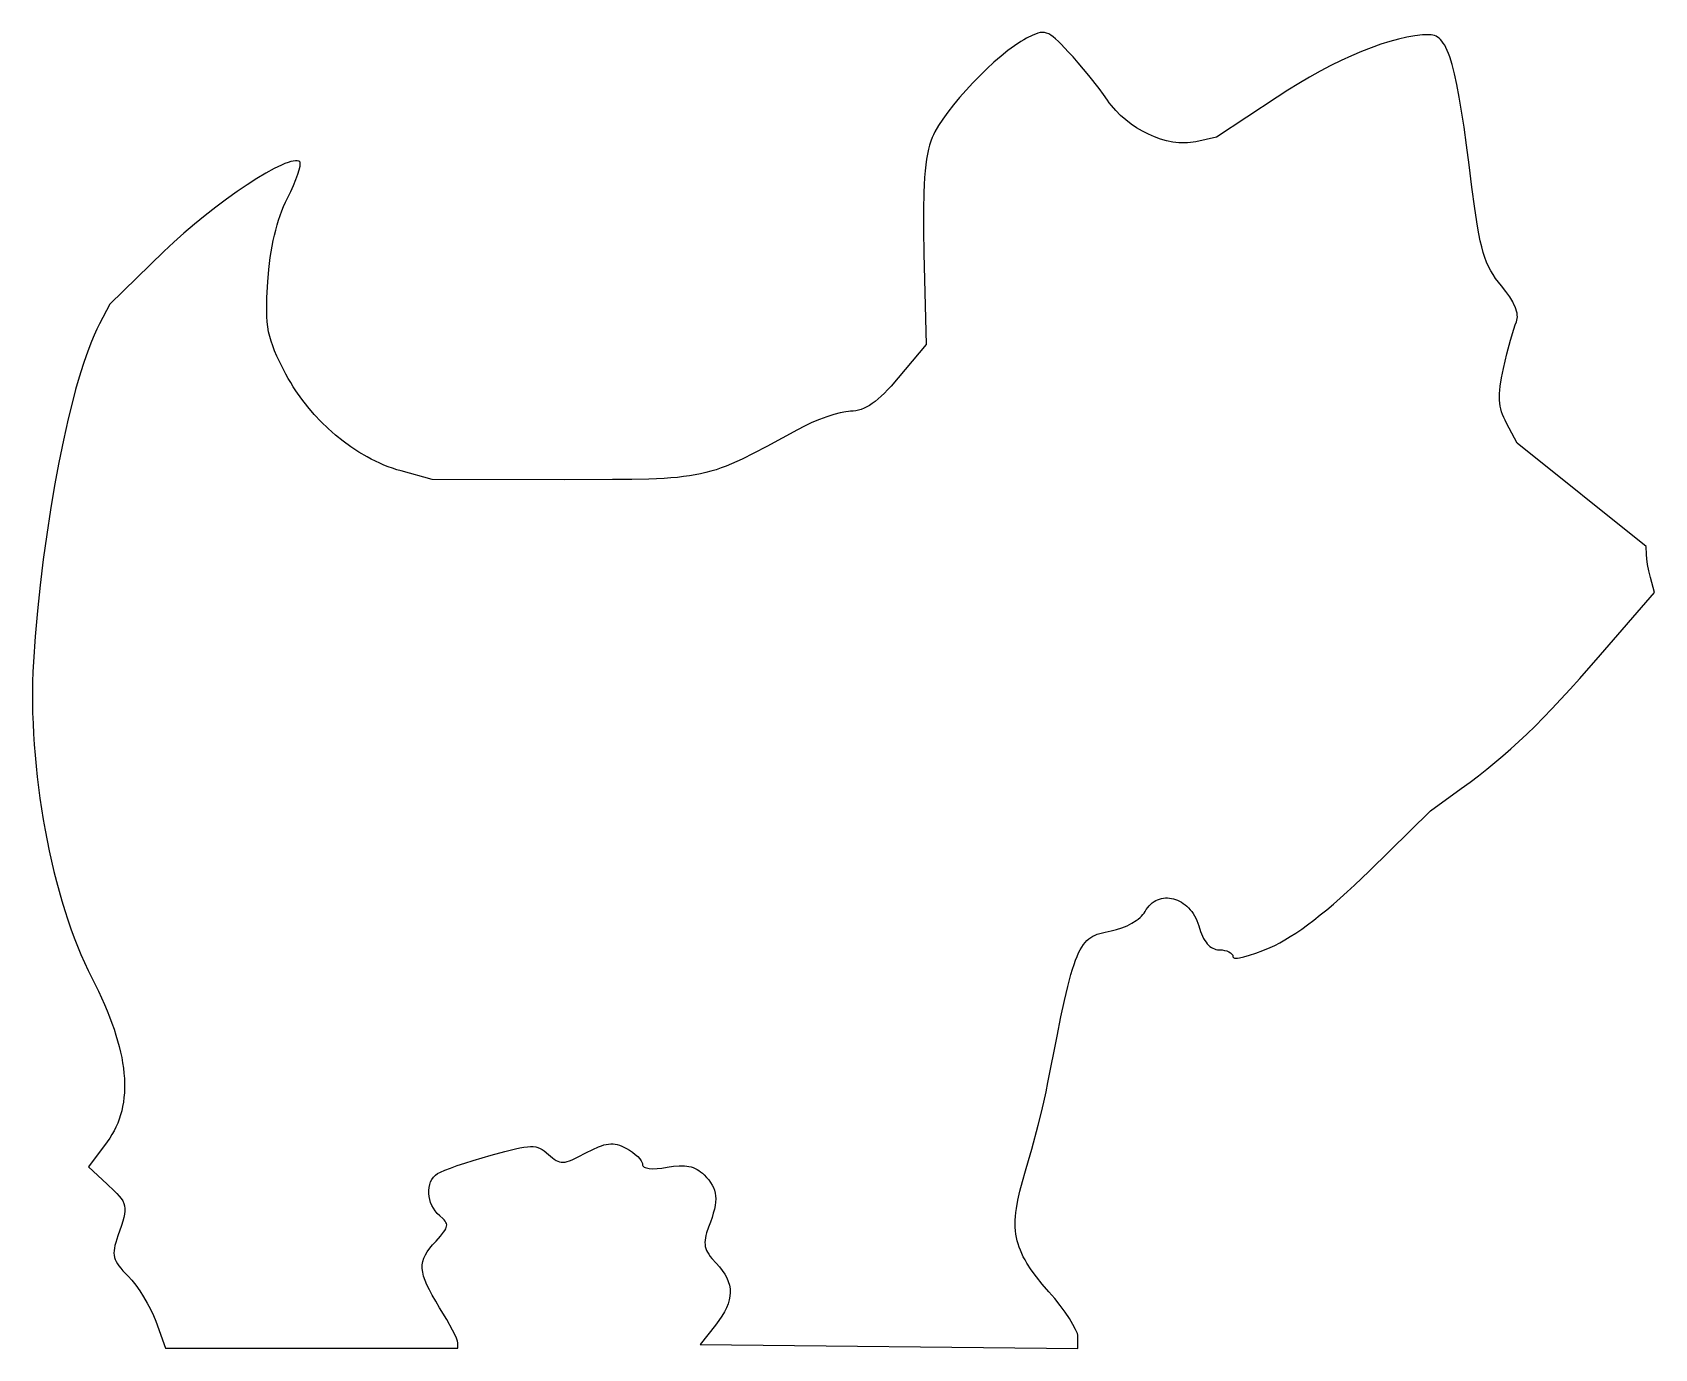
# Model space of a CAD drawing. Header units: millimetres. Extents: x -48.6 to 49.7, y -38.7 to 41.1.
import ezdxf

# ---------------------------------------------------------------- set-up
doc = ezdxf.new("R2010")
doc.units = ezdxf.units.MM
doc.layers.add('LAYER_1', color=7, linetype='CONTINUOUS')

msp = doc.modelspace()

# ---------------------------------------------------------------- linework, layer by layer
at = {"layer": 'LAYER_1'}
msp.add_lwpolyline([(-31.658, -38.679), (-22.805, -38.679), (-22.807, -38.344), (-22.83, -38.24), (-22.895, -38.072), (-22.997, -37.85), (-23.133, -37.581), (-23.483, -36.941), (-23.911, -36.22), (-24.149, -35.827), (-24.356, -35.468), (-24.533, -35.139), (-24.679, -34.838), (-24.795, -34.561), (-24.881, -34.304), (-24.937, -34.066), (-24.964, -33.842), (-24.961, -33.629), (-24.929, -33.424), (-24.868, -33.224), (-24.778, -33.025), (-24.659, -32.824), (-24.511, -32.619), (-24.336, -32.405), (-24.132, -32.179), (-23.865, -31.887), (-23.67, -31.648), (-23.599, -31.544), (-23.545, -31.449), (-23.508, -31.36), (-23.488, -31.278), (-23.485, -31.2), (-23.498, -31.124), (-23.527, -31.05), (-23.572, -30.975), (-23.633, -30.899), (-23.709, -30.819), (-23.908, -30.643), (-24.054, -30.506), (-24.183, -30.356), (-24.293, -30.194), (-24.385, -30.023), (-24.459, -29.845), (-24.515, -29.663), (-24.552, -29.478), (-24.57, -29.293), (-24.57, -29.11), (-24.551, -28.932), (-24.513, -28.761), (-24.456, -28.598), (-24.38, -28.448), (-24.284, -28.31), (-24.169, -28.189), (-24.035, -28.086), (-23.868, -27.998), (-23.606, -27.886), (-23.263, -27.755), (-22.852, -27.61), (-22.386, -27.454), (-21.879, -27.293), (-21.343, -27.132), (-20.793, -26.974), (-19.97, -26.749), (-19.318, -26.587), (-19.047, -26.53), (-18.808, -26.489), (-18.597, -26.463), (-18.409, -26.453), (-18.242, -26.459), (-18.092, -26.48), (-17.954, -26.517), (-17.825, -26.569), (-17.702, -26.637), (-17.58, -26.72), (-17.327, -26.932), (-17.079, -27.144), (-16.968, -27.226), (-16.861, -27.294), (-16.757, -27.345), (-16.652, -27.38), (-16.545, -27.4), (-16.433, -27.403), (-16.314, -27.391), (-16.184, -27.362), (-16.042, -27.316), (-15.885, -27.254), (-15.517, -27.081), (-15.059, -26.841), (-14.641, -26.626), (-14.28, -26.466), (-14.116, -26.405), (-13.962, -26.358), (-13.815, -26.324), (-13.675, -26.302), (-13.54, -26.292), (-13.408, -26.295), (-13.278, -26.311), (-13.148, -26.338), (-13.017, -26.377), (-12.883, -26.427), (-12.6, -26.563), (-12.405, -26.677), (-12.222, -26.801), (-12.057, -26.931), (-11.912, -27.064), (-11.793, -27.195), (-11.703, -27.32), (-11.646, -27.435), (-11.631, -27.487), (-11.626, -27.536), (-11.619, -27.584), (-11.598, -27.628), (-11.565, -27.667), (-11.518, -27.7), (-11.459, -27.729), (-11.389, -27.753), (-11.213, -27.786), (-10.996, -27.798), (-10.741, -27.789), (-10.451, -27.759), (-10.13, -27.707), (-9.745, -27.647), (-9.4, -27.618), (-9.24, -27.616), (-9.088, -27.622), (-8.944, -27.637), (-8.807, -27.66), (-8.676, -27.692), (-8.551, -27.733), (-8.432, -27.782), (-8.317, -27.841), (-8.206, -27.908), (-8.099, -27.985), (-7.995, -28.071), (-7.894, -28.166), (-7.742, -28.325), (-7.609, -28.48), (-7.495, -28.634), (-7.399, -28.789), (-7.321, -28.945), (-7.261, -29.106), (-7.218, -29.272), (-7.194, -29.446), (-7.187, -29.63), (-7.198, -29.825), (-7.225, -30.034), (-7.27, -30.257), (-7.332, -30.498), (-7.41, -30.757), (-7.505, -31.037), (-7.616, -31.339), (-7.738, -31.689), (-7.781, -31.845), (-7.813, -31.992), (-7.833, -32.13), (-7.841, -32.26), (-7.836, -32.386), (-7.818, -32.507), (-7.787, -32.626), (-7.742, -32.744), (-7.683, -32.863), (-7.61, -32.984), (-7.523, -33.109), (-7.42, -33.239), (-7.169, -33.521), (-6.966, -33.75), (-6.79, -33.974), (-6.641, -34.196), (-6.52, -34.416), (-6.426, -34.635), (-6.359, -34.854), (-6.32, -35.074), (-6.308, -35.296), (-6.323, -35.521), (-6.365, -35.75), (-6.435, -35.984), (-6.533, -36.225), (-6.657, -36.472), (-6.809, -36.728), (-6.989, -36.992), (-7.195, -37.267), (-8.13, -38.456), (14.756, -38.694), (14.756, -37.973), (14.747, -37.889), (14.72, -37.787), (14.677, -37.669), (14.617, -37.535), (14.455, -37.227), (14.239, -36.876), (13.979, -36.492), (13.68, -36.085), (13.35, -35.668), (12.996, -35.252), (12.595, -34.785), (12.241, -34.344), (11.932, -33.925), (11.668, -33.522), (11.552, -33.325), (11.447, -33.129), (11.352, -32.935), (11.268, -32.742), (11.194, -32.548), (11.131, -32.353), (11.077, -32.157), (11.034, -31.959), (11, -31.758), (10.976, -31.553), (10.962, -31.344), (10.957, -31.13), (10.961, -30.911), (10.974, -30.685), (10.996, -30.452), (11.028, -30.212), (11.116, -29.705), (11.239, -29.16), (11.394, -28.57), (11.581, -27.93), (11.767, -27.3), (11.96, -26.614), (12.342, -25.167), (12.52, -24.449), (12.683, -23.764), (12.824, -23.134), (12.938, -22.581), (13.493, -19.757), (13.73, -18.604), (13.946, -17.606), (14.146, -16.753), (14.335, -16.031), (14.428, -15.716), (14.519, -15.429), (14.611, -15.169), (14.703, -14.935), (14.796, -14.724), (14.891, -14.536), (14.988, -14.368), (15.089, -14.219), (15.193, -14.089), (15.301, -13.974), (15.414, -13.874), (15.533, -13.788), (15.658, -13.713), (15.79, -13.648), (15.929, -13.592), (16.077, -13.543), (16.399, -13.46), (16.76, -13.387), (17.096, -13.308), (17.425, -13.202), (17.738, -13.072), (18.03, -12.922), (18.292, -12.758), (18.409, -12.672), (18.517, -12.583), (18.612, -12.493), (18.696, -12.402), (18.766, -12.31), (18.823, -12.218), (18.898, -12.089), (18.981, -11.971), (19.069, -11.865), (19.163, -11.769), (19.262, -11.685), (19.365, -11.611), (19.473, -11.549), (19.584, -11.496), (19.698, -11.455), (19.816, -11.423), (19.935, -11.402), (20.056, -11.391), (20.178, -11.389), (20.301, -11.398), (20.424, -11.416), (20.547, -11.444), (20.669, -11.481), (20.789, -11.527), (20.908, -11.583), (21.025, -11.647), (21.139, -11.721), (21.25, -11.803), (21.357, -11.894), (21.46, -11.993), (21.558, -12.101), (21.651, -12.217), (21.738, -12.341), (21.82, -12.474), (21.894, -12.614), (21.961, -12.761), (22.021, -12.917), (22.073, -13.079), (22.183, -13.42), (22.306, -13.715), (22.372, -13.846), (22.442, -13.965), (22.515, -14.073), (22.591, -14.169), (22.67, -14.254), (22.753, -14.328), (22.839, -14.391), (22.928, -14.442), (23.02, -14.481), (23.116, -14.51), (23.215, -14.527), (23.317, -14.533), (23.484, -14.541), (23.639, -14.566), (23.78, -14.604), (23.903, -14.656), (24.004, -14.718), (24.081, -14.789), (24.13, -14.867), (24.142, -14.909), (24.146, -14.951), (24.158, -14.989), (24.193, -15.015), (24.249, -15.031), (24.325, -15.037), (24.42, -15.032), (24.534, -15.017), (24.811, -14.96), (25.146, -14.866), (25.53, -14.739), (25.954, -14.58), (26.408, -14.392), (26.69, -14.262), (26.987, -14.109), (27.297, -13.933), (27.622, -13.735), (27.959, -13.515), (28.31, -13.273), (28.672, -13.011), (29.046, -12.727), (29.431, -12.424), (29.827, -12.101), (30.232, -11.758), (30.648, -11.396), (31.072, -11.015), (31.505, -10.616), (32.394, -9.765), (36.119, -6.115), (37.977, -4.769), (38.51, -4.378), (39.025, -3.987), (39.527, -3.593), (40.018, -3.192), (40.504, -2.782), (40.986, -2.358), (41.469, -1.918), (41.955, -1.458), (42.45, -0.975), (42.955, -0.465), (43.475, 0.076), (44.014, 0.65), (44.574, 1.261), (45.159, 1.912), (46.419, 3.349), (49.688, 7.125), (49.444, 8.034), (49.348, 8.425), (49.269, 8.816), (49.215, 9.163), (49.193, 9.419), (49.187, 9.896), (41.362, 16.168), (40.718, 17.38), (40.628, 17.557), (40.549, 17.729), (40.481, 17.899), (40.424, 18.068), (40.377, 18.238), (40.341, 18.412), (40.316, 18.589), (40.3, 18.774), (40.295, 18.966), (40.301, 19.169), (40.316, 19.384), (40.341, 19.612), (40.421, 20.117), (40.54, 20.698), (40.746, 21.573), (40.961, 22.398), (41.161, 23.079), (41.247, 23.337), (41.32, 23.525), (41.351, 23.616), (41.371, 23.713), (41.379, 23.818), (41.374, 23.929), (41.357, 24.046), (41.329, 24.169), (41.289, 24.299), (41.237, 24.434), (41.173, 24.575), (41.098, 24.721), (40.914, 25.028), (40.684, 25.355), (40.41, 25.698), (40.225, 25.926), (40.057, 26.151), (39.903, 26.378), (39.763, 26.613), (39.635, 26.86), (39.517, 27.123), (39.409, 27.407), (39.309, 27.717), (39.215, 28.058), (39.127, 28.434), (39.042, 28.849), (38.96, 29.309), (38.797, 30.381), (38.627, 31.686), (38.459, 33.021), (38.299, 34.227), (38.146, 35.312), (37.998, 36.28), (37.854, 37.137), (37.711, 37.889), (37.57, 38.542), (37.426, 39.102), (37.28, 39.574), (37.206, 39.779), (37.13, 39.965), (37.052, 40.131), (36.973, 40.279), (36.892, 40.41), (36.808, 40.523), (36.723, 40.621), (36.635, 40.703), (36.544, 40.771), (36.45, 40.825), (36.353, 40.865), (36.252, 40.893), (36.148, 40.91), (36.04, 40.915), (35.834, 40.911), (35.62, 40.898), (35.17, 40.848), (34.69, 40.765), (34.184, 40.651), (33.654, 40.505), (33.101, 40.331), (32.528, 40.127), (31.938, 39.895), (31.331, 39.636), (30.71, 39.35), (30.078, 39.039), (29.437, 38.704), (28.788, 38.344), (28.134, 37.962), (27.476, 37.558), (26.818, 37.133), (23.144, 34.702), (21.903, 34.429), (21.738, 34.398), (21.568, 34.375), (21.396, 34.361), (21.221, 34.355), (21.044, 34.357), (20.864, 34.367), (20.5, 34.412), (20.131, 34.486), (19.761, 34.59), (19.391, 34.722), (19.025, 34.88), (18.664, 35.063), (18.313, 35.271), (17.973, 35.501), (17.648, 35.753), (17.339, 36.026), (17.049, 36.317), (16.782, 36.626), (16.658, 36.787), (16.54, 36.952), (16.306, 37.283), (16.034, 37.648), (15.419, 38.434), (15.095, 38.83), (14.773, 39.212), (14.462, 39.568), (14.172, 39.886), (13.749, 40.331), (13.569, 40.51), (13.405, 40.662), (13.255, 40.787), (13.116, 40.887), (12.984, 40.962), (12.857, 41.014), (12.732, 41.044), (12.605, 41.052), (12.474, 41.039), (12.335, 41.007), (12.186, 40.956), (12.023, 40.887), (11.645, 40.701), (11.473, 40.607), (11.293, 40.5), (10.913, 40.247), (10.513, 39.949), (10.096, 39.612), (9.67, 39.243), (9.239, 38.846), (8.809, 38.427), (8.387, 37.994), (7.977, 37.551), (7.585, 37.105), (7.217, 36.661), (6.879, 36.226), (6.575, 35.806), (6.313, 35.405), (6.097, 35.031), (6.008, 34.856), (5.933, 34.69), (5.848, 34.47), (5.772, 34.231), (5.702, 33.97), (5.641, 33.684), (5.586, 33.373), (5.539, 33.034), (5.498, 32.665), (5.465, 32.263), (5.438, 31.827), (5.417, 31.355), (5.395, 30.294), (5.398, 29.064), (5.423, 27.648), (5.556, 22.136), (3.874, 20.123), (3.435, 19.617), (3.229, 19.395), (3.031, 19.192), (2.839, 19.008), (2.654, 18.843), (2.474, 18.696), (2.3, 18.566), (2.129, 18.453), (1.961, 18.357), (1.796, 18.277), (1.633, 18.212), (1.471, 18.163), (1.309, 18.127), (1.147, 18.105), (0.984, 18.097), (0.85, 18.09), (0.7, 18.072), (0.356, 18.005), (-0.035, 17.901), (-0.46, 17.763), (-0.906, 17.598), (-1.359, 17.409), (-1.807, 17.201), (-2.236, 16.979), (-4.094, 15.963), (-4.872, 15.553), (-5.577, 15.204), (-5.91, 15.05), (-6.232, 14.909), (-6.548, 14.781), (-6.859, 14.664), (-7.168, 14.559), (-7.478, 14.465), (-7.792, 14.381), (-8.112, 14.307), (-8.442, 14.241), (-8.783, 14.185), (-9.138, 14.136), (-9.511, 14.094), (-9.904, 14.059), (-10.32, 14.03), (-11.23, 13.989), (-12.263, 13.965), (-13.441, 13.954), (-16.318, 13.952), (-24.37, 13.957), (-26.252, 14.481), (-26.511, 14.557), (-26.77, 14.643), (-27.029, 14.737), (-27.286, 14.839), (-27.542, 14.95), (-27.797, 15.068), (-28.051, 15.194), (-28.302, 15.328), (-28.799, 15.618), (-29.285, 15.937), (-29.761, 16.282), (-30.222, 16.653), (-30.669, 17.047), (-31.099, 17.464), (-31.51, 17.902), (-31.901, 18.359), (-32.269, 18.835), (-32.614, 19.326), (-32.777, 19.578), (-32.933, 19.833), (-33.083, 20.092), (-33.225, 20.354), (-33.611, 21.108), (-33.77, 21.442), (-33.908, 21.756), (-34.026, 22.055), (-34.125, 22.345), (-34.207, 22.63), (-34.271, 22.917), (-34.321, 23.211), (-34.355, 23.518), (-34.377, 23.843), (-34.386, 24.191), (-34.384, 24.569), (-34.372, 24.982), (-34.321, 25.935), (-34.26, 26.686), (-34.172, 27.41), (-34.119, 27.76), (-34.059, 28.102), (-33.993, 28.436), (-33.921, 28.762), (-33.842, 29.078), (-33.758, 29.385), (-33.667, 29.682), (-33.571, 29.969), (-33.469, 30.245), (-33.361, 30.511), (-33.248, 30.766), (-33.129, 31.009), (-32.934, 31.405), (-32.762, 31.784), (-32.616, 32.137), (-32.5, 32.456), (-32.415, 32.731), (-32.366, 32.954), (-32.356, 33.043), (-32.355, 33.115), (-32.365, 33.169), (-32.385, 33.205), (-32.451, 33.249), (-32.539, 33.272), (-32.649, 33.275), (-32.779, 33.259), (-32.928, 33.225), (-33.097, 33.172), (-33.282, 33.103), (-33.484, 33.017), (-33.933, 32.799), (-34.436, 32.524), (-34.984, 32.196), (-35.569, 31.821), (-36.184, 31.404), (-36.819, 30.952), (-37.467, 30.468), (-38.119, 29.959), (-38.768, 29.43), (-39.406, 28.887), (-40.023, 28.334), (-40.612, 27.778), (-43.887, 24.594), (-44.518, 23.399), (-44.682, 23.073), (-44.845, 22.716), (-45.008, 22.327), (-45.17, 21.909), (-45.331, 21.462), (-45.491, 20.988), (-45.65, 20.488), (-45.807, 19.962), (-45.963, 19.413), (-46.116, 18.841), (-46.416, 17.634), (-46.705, 16.351), (-46.982, 15), (-47.244, 13.592), (-47.49, 12.135), (-47.717, 10.639), (-47.925, 9.114), (-48.111, 7.569), (-48.273, 6.013), (-48.409, 4.456), (-48.519, 2.907), (-48.55, 2.306), (-48.57, 1.697), (-48.58, 1.079), (-48.579, 0.454), (-48.568, -0.177), (-48.546, -0.814), (-48.515, -1.456), (-48.474, -2.101), (-48.423, -2.749), (-48.362, -3.399), (-48.293, -4.049), (-48.214, -4.699), (-48.126, -5.349), (-48.029, -5.996), (-47.924, -6.64), (-47.811, -7.28), (-47.689, -7.916), (-47.559, -8.546), (-47.421, -9.169), (-47.275, -9.784), (-47.122, -10.391), (-46.961, -10.988), (-46.793, -11.575), (-46.618, -12.151), (-46.437, -12.714), (-46.248, -13.264), (-46.053, -13.799), (-45.852, -14.32), (-45.644, -14.824), (-45.43, -15.311), (-45.211, -15.781), (-44.986, -16.231), (-44.579, -17.049), (-44.393, -17.447), (-44.219, -17.839), (-44.056, -18.224), (-43.905, -18.602), (-43.766, -18.973), (-43.638, -19.337), (-43.522, -19.695), (-43.418, -20.046), (-43.325, -20.391), (-43.244, -20.729), (-43.174, -21.06), (-43.116, -21.385), (-43.069, -21.704), (-43.035, -22.016), (-43.011, -22.322), (-43, -22.621), (-42.999, -22.914), (-43.011, -23.201), (-43.034, -23.482), (-43.069, -23.756), (-43.115, -24.024), (-43.172, -24.286), (-43.242, -24.542), (-43.323, -24.792), (-43.415, -25.036), (-43.519, -25.274), (-43.635, -25.506), (-43.762, -25.732), (-43.9, -25.952), (-44.05, -26.166), (-45.174, -27.689), (-44.05, -28.73), (-43.629, -29.129), (-43.461, -29.3), (-43.319, -29.458), (-43.203, -29.607), (-43.113, -29.751), (-43.047, -29.895), (-43.004, -30.043), (-42.984, -30.198), (-42.986, -30.365), (-43.008, -30.549), (-43.05, -30.753), (-43.112, -30.981), (-43.191, -31.239), (-43.401, -31.858), (-43.533, -32.266), (-43.581, -32.444), (-43.615, -32.609), (-43.635, -32.762), (-43.641, -32.905), (-43.632, -33.041), (-43.608, -33.171), (-43.567, -33.299), (-43.51, -33.427), (-43.436, -33.556), (-43.344, -33.689), (-43.234, -33.829), (-43.105, -33.976), (-42.788, -34.306), (-42.557, -34.559), (-42.318, -34.859), (-42.078, -35.195), (-41.845, -35.557), (-41.623, -35.934), (-41.422, -36.313), (-41.247, -36.685), (-41.105, -37.037), (-40.512, -38.679)], close=True, dxfattribs=at)

doc.saveas('drawing.dxf')
